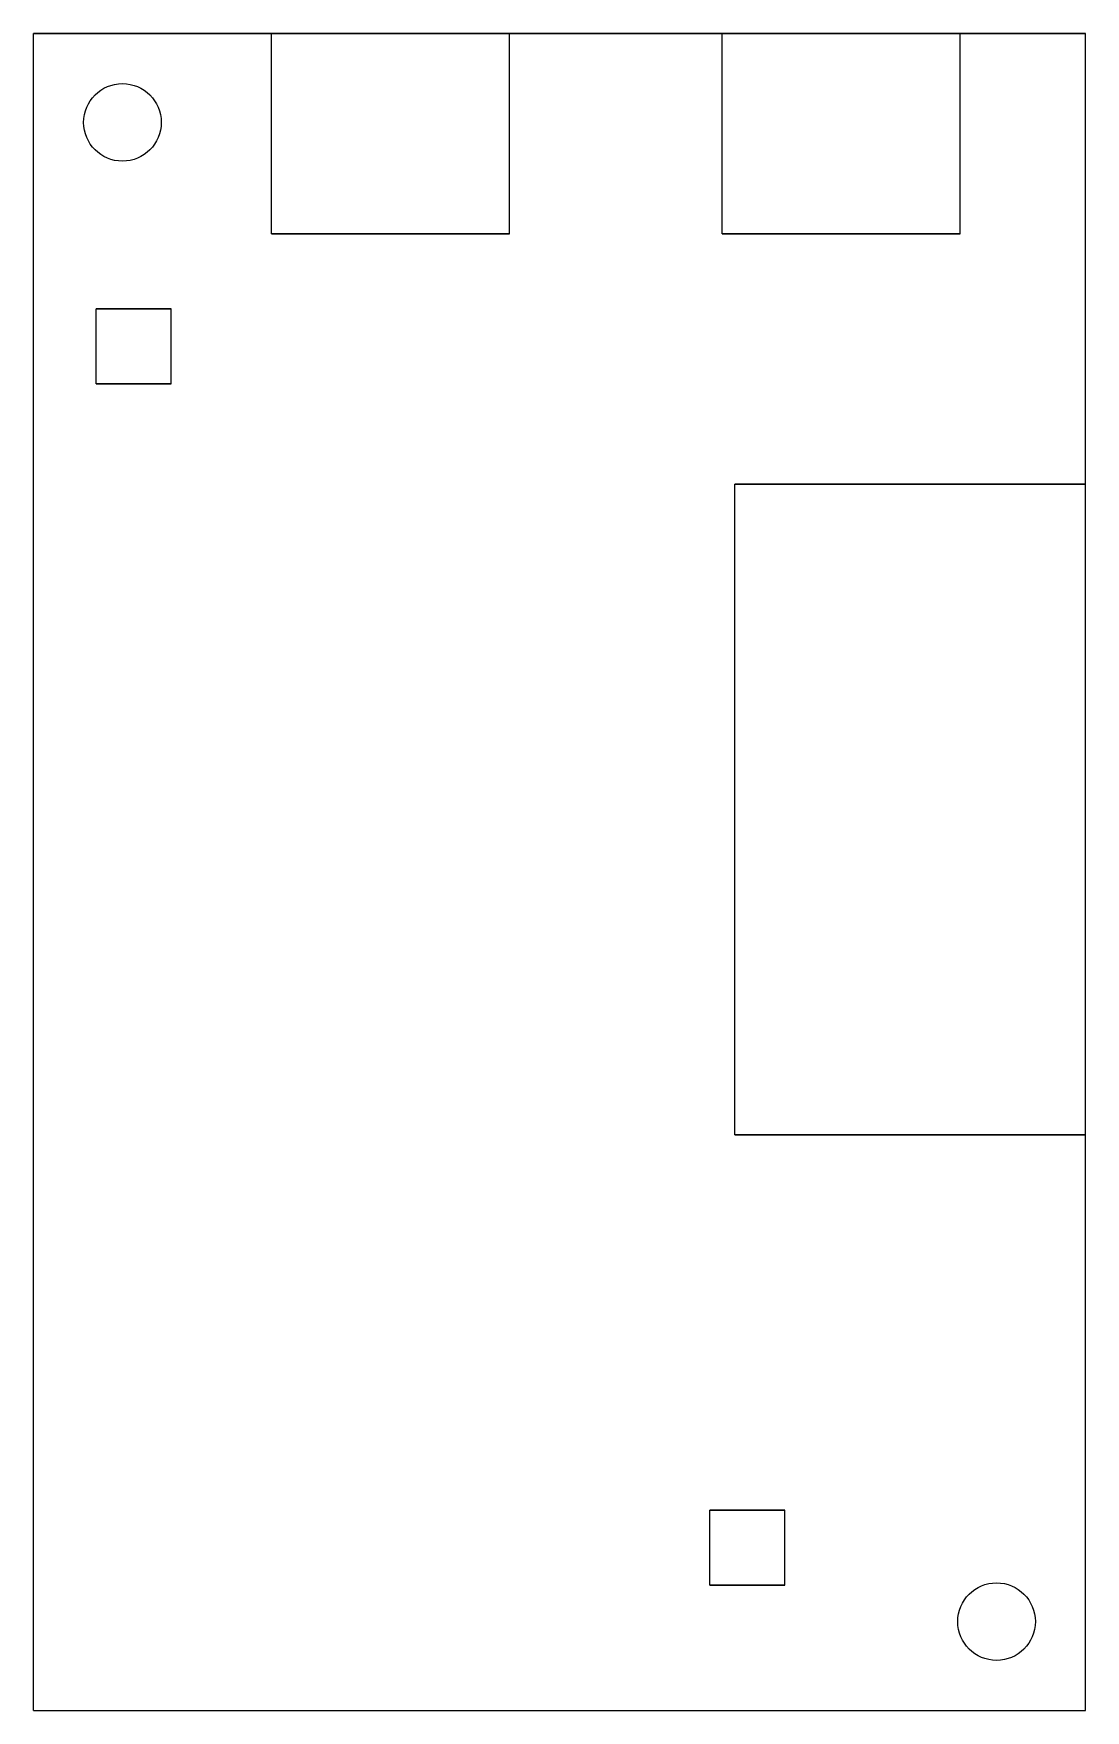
# Model space of a CAD drawing. Header units: millimetres. Extents: x -3.5 to 38.5, y -3.5 to 63.5.
import ezdxf

# ---------------------------------------------------------------- set-up
doc = ezdxf.new("R2010")
doc.units = ezdxf.units.MM

msp = doc.modelspace()

# ---------------------------------------------------------------- linework, layer by layer
for p, q in [((38.45, 63.45, -1.6), (-3.55, 63.45, -1.6)), ((-3.55, -3.55, -1.6), (-3.55, 63.45, -1.6)), ((-3.55, 63.45, -1.6), (-3.55, 63.45)), ((-3.55, 63.45), (5.95, 63.45)), ((38.45, 63.45, -1.6), (-3.55, 63.45, -1.6)), ((-3.55, -3.55), (-3.55, 63.45)), ((-3.55, 63.45, -1.6), (-3.55, 63.45)), ((-3.55, -3.55, -1.6), (-3.55, 63.45, -1.6)), ((-3.55, 63.45), (5.95, 63.45)), ((-3.55, -3.55), (-3.55, 63.45)), ((5.95, 63.45), (5.95, 63.45, 4)), ((5.95, 63.45, 4), (15.45, 63.45, 4)), ((5.95, 55.45), (5.95, 63.45)), ((5.95, 55.45, 4), (5.95, 63.45, 4)), ((5.95, 63.45), (5.95, 63.45, 4)), ((5.95, 55.45), (5.95, 63.45)), ((5.95, 55.45, 4), (5.95, 63.45, 4)), ((5.95, 63.45, 4), (15.45, 63.45, 4)), ((15.45, 63.45), (15.45, 63.45, 4)), ((15.45, 63.45), (23.95, 63.45)), ((15.45, 63.45), (23.95, 63.45)), ((15.45, 55.45), (15.45, 63.45)), ((15.45, 55.45, 4), (15.45, 63.45, 4)), ((15.45, 55.45), (15.45, 63.45)), ((15.45, 63.45), (15.45, 63.45, 4)), ((15.45, 55.45, 4), (15.45, 63.45, 4)), ((23.95, 63.45), (23.95, 63.45, 4)), ((23.95, 63.45, 4), (33.45, 63.45, 4)), ((23.95, 55.45), (23.95, 63.45)), ((23.95, 55.45, 4), (23.95, 63.45, 4)), ((23.95, 63.45), (23.95, 63.45, 4)), ((23.95, 55.45), (23.95, 63.45)), ((23.95, 55.45, 4), (23.95, 63.45, 4)), ((23.95, 63.45, 4), (33.45, 63.45, 4)), ((33.45, 63.45), (33.45, 63.45, 4)), ((33.45, 63.45), (38.45, 63.45)), ((33.45, 63.45), (38.45, 63.45)), ((33.45, 55.45), (33.45, 63.45)), ((33.45, 55.45, 4), (33.45, 63.45, 4)), ((33.45, 55.45), (33.45, 63.45)), ((33.45, 63.45), (33.45, 63.45, 4)), ((33.45, 55.45, 4), (33.45, 63.45, 4)), ((38.45, -3.55, -1.6), (38.45, 63.45, -1.6)), ((38.45, 63.45, -1.6), (38.45, 63.45)), ((38.45, 63.45, -1.6), (38.45, 63.45)), ((38.45, 45.45), (38.45, 63.45)), ((38.45, -3.55, -1.6), (38.45, 63.45, -1.6)), ((38.45, 45.45), (38.45, 63.45)), ((-1.55, 59.9), (-1.55, 59.9, -1.6)), ((-1.55, 59.9), (-1.55, 59.9, -1.6)), ((15.45, 55.45), (5.95, 55.45)), ((5.95, 55.45), (5.95, 55.45, 4)), ((5.95, 55.45, 4), (15.45, 55.45, 4)), ((5.95, 55.45, 4), (15.45, 55.45, 4)), ((5.95, 55.45), (5.95, 55.45, 4)), ((15.45, 55.45), (5.95, 55.45)), ((15.45, 55.45), (15.45, 55.45, 4)), ((15.45, 55.45), (15.45, 55.45, 4)), ((33.45, 55.45), (23.95, 55.45)), ((23.95, 55.45), (23.95, 55.45, 4)), ((23.95, 55.45, 4), (33.45, 55.45, 4)), ((23.95, 55.45, 4), (33.45, 55.45, 4)), ((23.95, 55.45), (23.95, 55.45, 4)), ((33.45, 55.45), (23.95, 55.45)), ((33.45, 55.45), (33.45, 55.45, 4)), ((33.45, 55.45), (33.45, 55.45, 4)), ((-1.05, 49.45), (-1.05, 52.45)), ((1.95, 52.45), (-1.05, 52.45)), ((-1.05, 49.45, 1.5), (-1.05, 52.45, 1.5)), ((-1.05, 52.45), (-1.05, 52.45, 1.5)), ((-1.05, 49.45), (-1.05, 52.45)), ((1.95, 52.45), (-1.05, 52.45)), ((-1.05, 52.45), (-1.05, 52.45, 1.5)), ((-1.05, 52.45, 1.5), (1.95, 52.45, 1.5)), ((-1.05, 49.45, 1.5), (-1.05, 52.45, 1.5)), ((-1.05, 52.45, 1.5), (1.95, 52.45, 1.5)), ((1.95, 49.45), (1.95, 52.45)), ((1.95, 49.45), (1.95, 52.45)), ((1.95, 52.45), (1.95, 52.45, 1.5)), ((1.95, 49.45, 1.5), (1.95, 52.45, 1.5)), ((1.95, 52.45), (1.95, 52.45, 1.5)), ((1.95, 49.45, 1.5), (1.95, 52.45, 1.5)), ((1.95, 49.45), (-1.05, 49.45)), ((-1.05, 49.45, 1.5), (1.95, 49.45, 1.5)), ((-1.05, 49.45), (-1.05, 49.45, 1.5)), ((1.95, 49.45), (-1.05, 49.45)), ((-1.05, 49.45), (-1.05, 49.45, 1.5)), ((-1.05, 49.45, 1.5), (1.95, 49.45, 1.5)), ((1.95, 49.45), (1.95, 49.45, 1.5)), ((1.95, 49.45), (1.95, 49.45, 1.5)), ((24.45, 19.45), (24.45, 45.45)), ((38.45, 45.45), (24.45, 45.45)), ((38.45, 45.45), (24.45, 45.45)), ((24.45, 45.45), (24.45, 45.45, 6)), ((24.45, 45.45, 6), (38.45, 45.45, 6)), ((24.45, 19.45, 6), (24.45, 45.45, 6)), ((24.45, 45.45, 6), (38.45, 45.45, 6)), ((24.45, 19.45, 6), (24.45, 45.45, 6)), ((24.45, 45.45), (24.45, 45.45, 6)), ((24.45, 19.45), (24.45, 45.45)), ((38.45, 45.45), (38.45, 45.45, 6)), ((38.45, 19.45, 6), (38.45, 45.45, 6)), ((38.45, 45.45), (38.45, 45.45, 6)), ((38.45, 19.45, 6), (38.45, 45.45, 6)), ((38.45, 19.45), (24.45, 19.45)), ((24.45, 19.45, 6), (38.45, 19.45, 6)), ((24.45, 19.45, 6), (38.45, 19.45, 6)), ((24.45, 19.45), (24.45, 19.45, 6)), ((38.45, 19.45), (24.45, 19.45)), ((24.45, 19.45), (24.45, 19.45, 6)), ((38.45, 19.45), (38.45, 19.45, 6)), ((38.45, -3.55), (38.45, 19.45)), ((38.45, -3.55), (38.45, 19.45)), ((38.45, 19.45), (38.45, 19.45, 6)), ((23.45, 1.45), (23.45, 4.45)), ((26.45, 4.45), (23.45, 4.45)), ((26.45, 4.45), (23.45, 4.45)), ((23.45, 4.45), (23.45, 4.45, 1.5)), ((23.45, 4.45, 1.5), (26.45, 4.45, 1.5)), ((23.45, 1.45, 1.5), (23.45, 4.45, 1.5)), ((23.45, 4.45), (23.45, 4.45, 1.5)), ((23.45, 1.45), (23.45, 4.45)), ((23.45, 1.45, 1.5), (23.45, 4.45, 1.5)), ((23.45, 4.45, 1.5), (26.45, 4.45, 1.5)), ((26.45, 1.45), (26.45, 4.45)), ((26.45, 1.45), (26.45, 4.45)), ((26.45, 4.45), (26.45, 4.45, 1.5)), ((26.45, 1.45, 1.5), (26.45, 4.45, 1.5)), ((26.45, 4.45), (26.45, 4.45, 1.5)), ((26.45, 1.45, 1.5), (26.45, 4.45, 1.5)), ((26.45, 1.45), (23.45, 1.45)), ((23.45, 1.45, 1.5), (26.45, 1.45, 1.5)), ((23.45, 1.45), (23.45, 1.45, 1.5)), ((26.45, 1.45), (23.45, 1.45)), ((23.45, 1.45), (23.45, 1.45, 1.5)), ((23.45, 1.45, 1.5), (26.45, 1.45, 1.5)), ((26.45, 1.45), (26.45, 1.45, 1.5)), ((26.45, 1.45), (26.45, 1.45, 1.5)), ((33.35, 0), (33.35, 0, -1.6)), ((33.35, 0), (33.35, 0, -1.6)), ((-3.55, -3.55, -1.6), (38.45, -3.55, -1.6)), ((-3.55, -3.55, -1.6), (-3.55, -3.55)), ((-3.55, -3.55, -1.6), (38.45, -3.55, -1.6)), ((-3.55, -3.55), (38.45, -3.55)), ((-3.55, -3.55, -1.6), (-3.55, -3.55)), ((-3.55, -3.55), (38.45, -3.55)), ((38.45, -3.55, -1.6), (38.45, -3.55)), ((38.45, -3.55, -1.6), (38.45, -3.55))]:
    msp.add_line(p, q)
for centre in [(0, 59.9, -1.6), (0, 59.9, -1.6), (0, 59.9), (0, 59.9), (34.9, 0, -1.6), (34.9, 0, -1.6), (34.9, 0), (34.9, 0)]:
    msp.add_circle(centre, 1.55)

doc.saveas('drawing.dxf')
